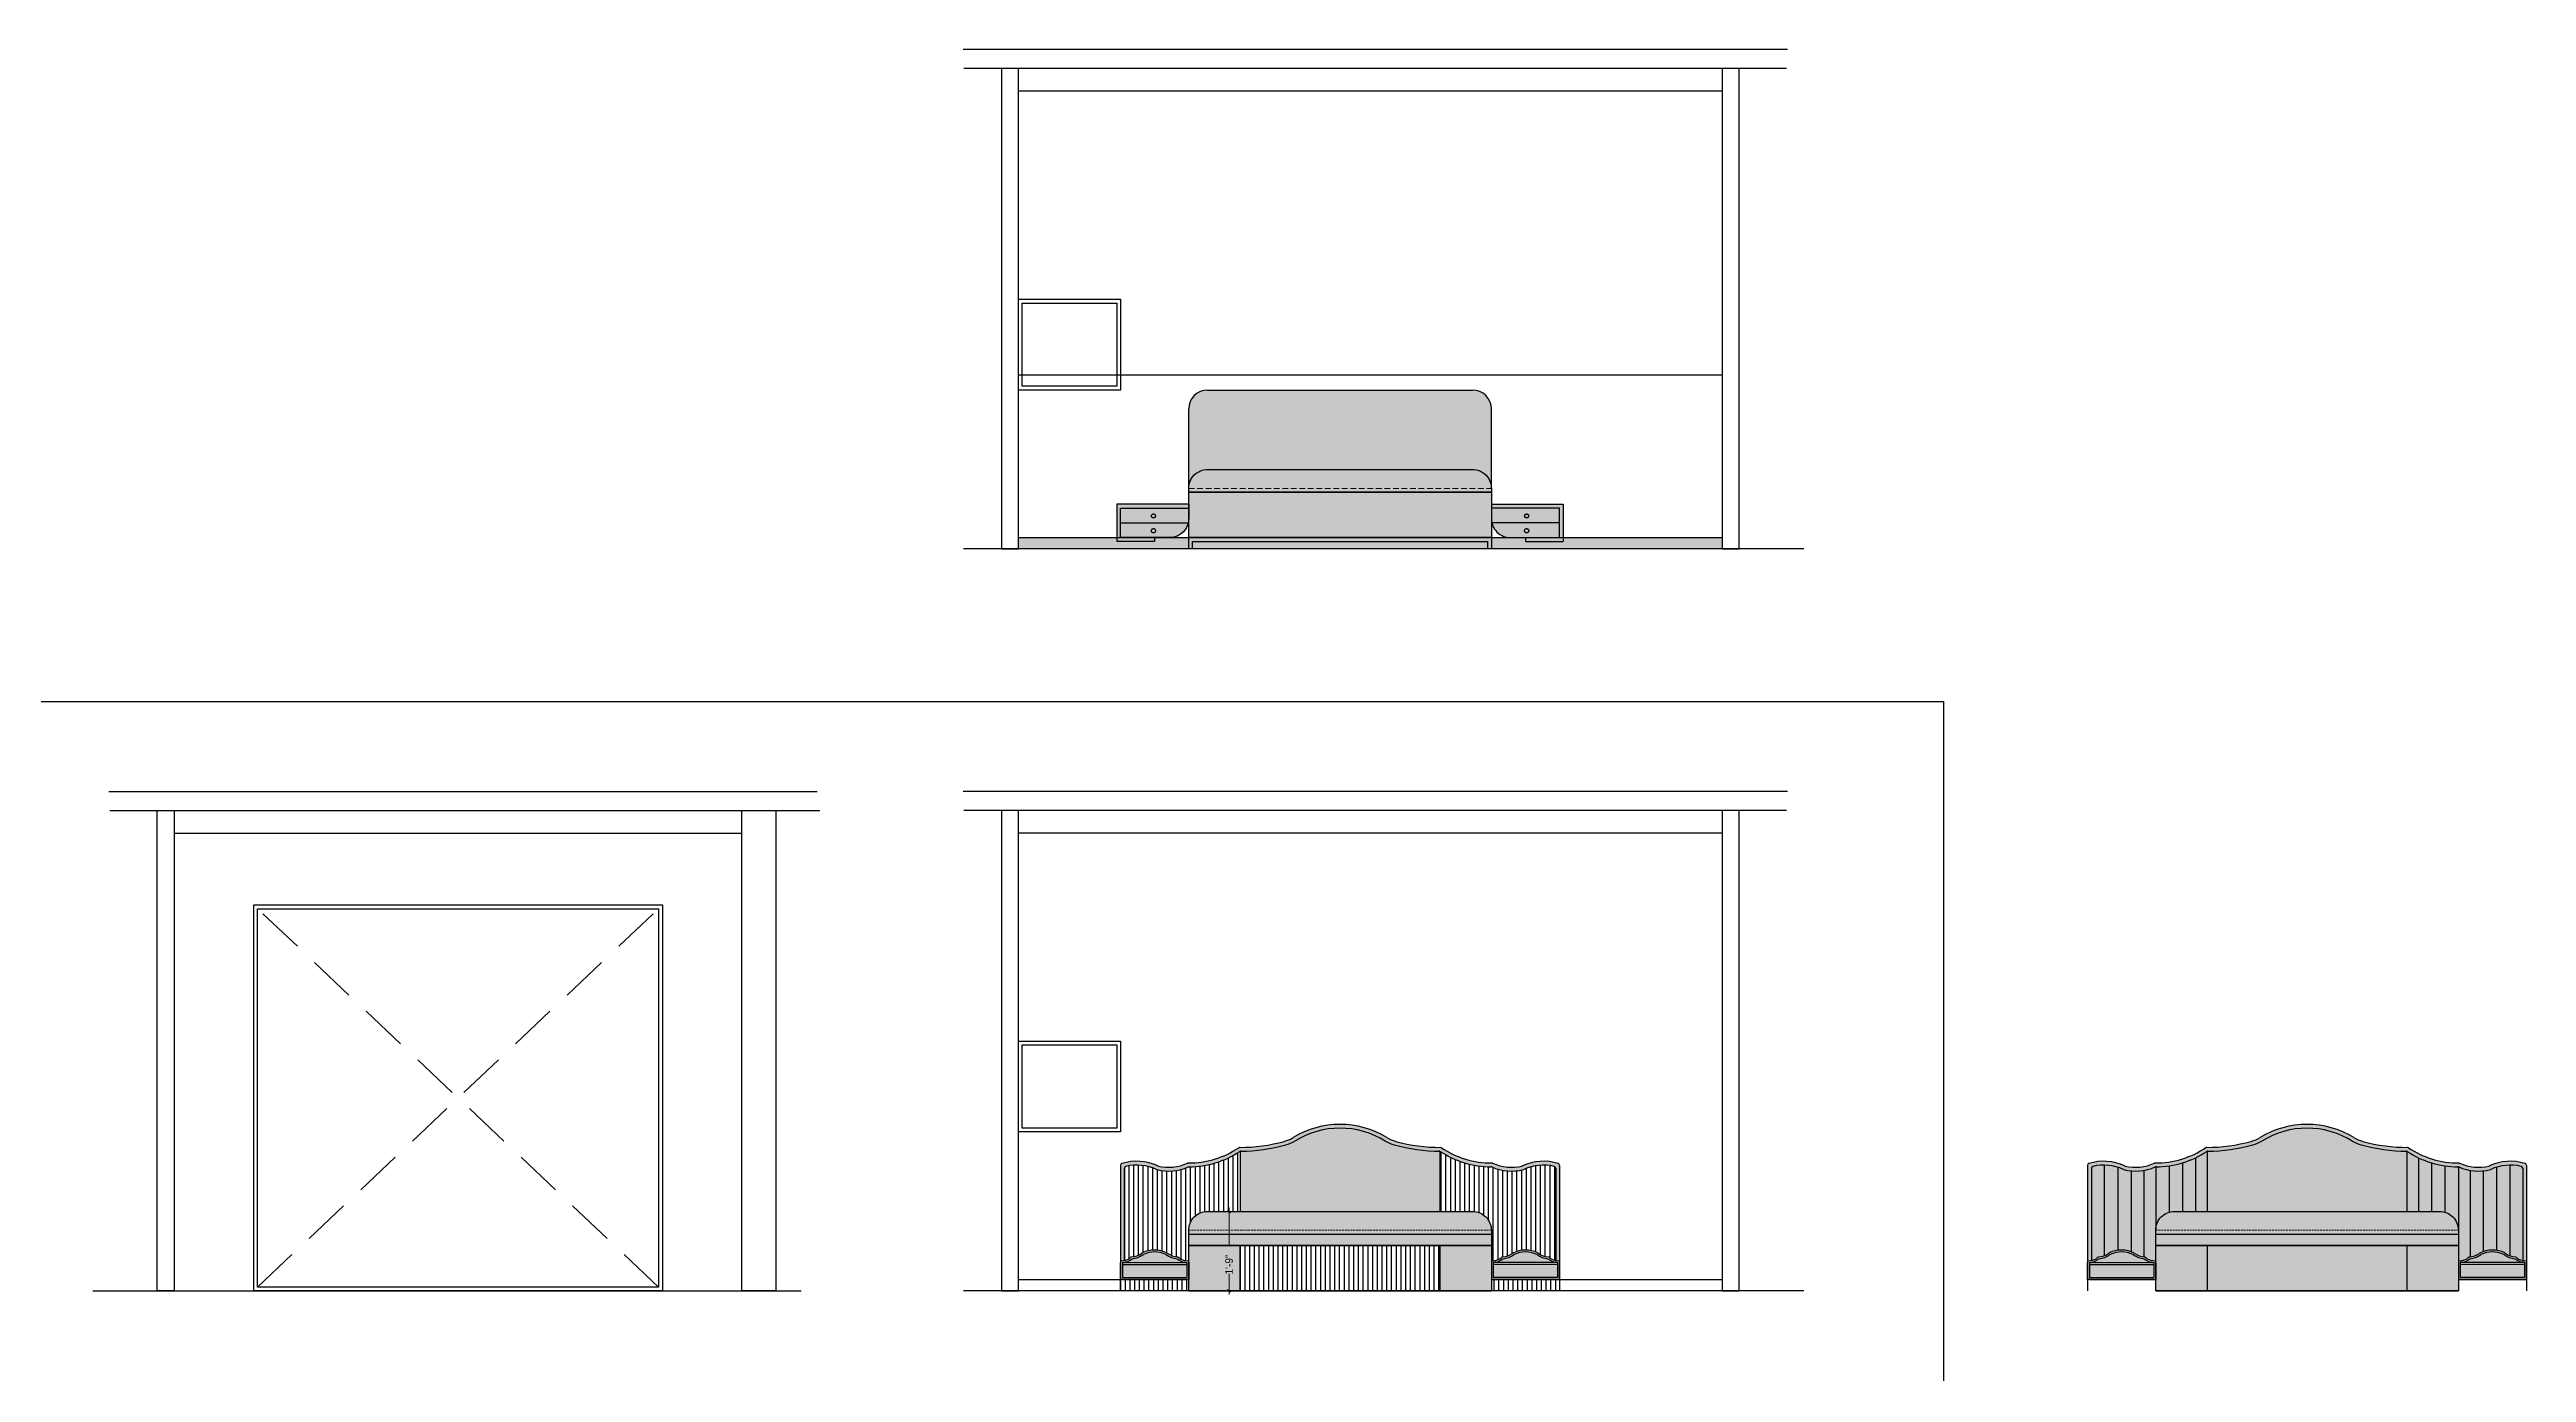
# Model space of a CAD drawing. Header units: millimetres. Extents: x 56222 to 3066687, y -650199 to -121287.
# Drawn here: x 133824 to 134479, y -183093 to -182744 of the extents above; entities that cross this region are included whole.
import ezdxf

# ---------------------------------------------------------------- set-up
doc = ezdxf.new("R2010")
doc.units = ezdxf.units.MM
doc.header["$MEASUREMENT"] = 0
doc.header["$PDMODE"] = 35
for name, pattern in [('00 . GROUND FLOOR$0$DASHED', [0.75, 0.5, -0.25]), ('ACAD_ISO02W100', [15, 12, -3]), ('DASHED', [0.75, 0.5, -0.25]), ('DASHEDX2', [1.5, 1, -0.5])]:
    doc.linetypes.add(name, pattern=pattern)
doc.layers.get('Defpoints').update_dxf_attribs({"color": 220})
for name, color, linetype, lineweight in [('@~LEVEL GRID LINE', 43, 'ACAD_ISO02W100', 9), ('Dimension', 10, 'DASHEDX2', 20), ('ELEVATION', 250, 'Continuous', 9), ('FURNITURE', 32, 'Continuous', 9), ('SECTION ( SLAB PLine )', 104, 'Continuous', 30), ('TILE', 14, 'Continuous', 9), ('wall', 7, 'Continuous', 30), ('XX~SLAB ( BEAM )~ ( DIM )', 7, 'Continuous', 9)]:
    doc.layers.add(name, color=color, linetype=linetype, lineweight=lineweight)
doc.layers.add('AR HATCH-7', color=7, linetype='Continuous')
doc.styles.add('century g', font='GOTHIC.TTF')
doc.dimstyles.new('Archana', dxfattribs={"dimtxt": 2, "dimasz": 0.75, "dimexe": 0.5, "dimexo": 0.5, "dimgap": 0, "dimtad": 0, "dimzin": 0, "dimdsep": 46, "dimlunit": 4, "dimtxsty": 'century g', "dimblk": 'OBLIQUE', "dimcen": 0, "dimdle": 1, "dimclrd": 256, "dimclre": 256, "dimclrt": 256, "dimadec": 0, "dimazin": 0, "dimtfac": 1, "dimtofl": 0, "dimtmove": 1, "dimatfit": 3, "dimfxl": 1, "dimfxlon": 1, "dimtolj": 1, "dimtzin": 0, "dimlwd": -1, "dimlwe": -1, "dimarcsym": 0})

# ---------------------------------------------------------------- blocks, each defined once
blk = doc.blocks.new('_Oblique')
at = {"layer": 'wall', "color": 0, "lineweight": -2}
blk.add_line((-0.5, -0.5), (0.5, 0.5), dxfattribs=at)
blk = doc.blocks.new('*D189')
at = {"layer": 'Defpoints', "color": 0, "lineweight": 30, "ltscale": 10, "transparency": 16777216}
for p in [(134135.75, -183050.86), (134136.66, -183050.86), (134136.66, -183071.86)]:
    blk.add_point(p, dxfattribs=at)
at = {"layer": 'Dimension', "ltscale": 10, "transparency": 16777216}
for p, q in [((134136.16, -183050.86), (134135.25, -183050.86)), ((134135.75, -183049.86), (134135.75, -183062.42)), ((134136.16, -183071.86), (134135.25, -183071.86)), ((134135.75, -183072.86), (134135.75, -183067.38))]:
    blk.add_line(p, q, dxfattribs=at)
at = {"layer": 'Dimension', "ltscale": 10, "transparency": 16777216, "xscale": 0.75, "yscale": 0.75, "zscale": 0.75}
for p, rotation in [((134135.75, -183050.86), 90), ((134135.75, -183071.86), 270)]:
    blk.add_blockref('_Oblique', p, dxfattribs=dict(at, rotation=rotation))
at = {"layer": 'Dimension', "ltscale": 10, "transparency": 16777216, "insert": (134135.75, -183064.9), "char_height": 2, "attachment_point": 5, "rotation": 90, "style": 'century g'}
blk.add_mtext('\\A1;1\'-9"', dxfattribs=at)

msp = doc.modelspace()

# ---------------------------------------------------------------- hatches: boundary and pattern name
at = {"layer": 'AR HATCH-7', "lineweight": 30, "true_color": 0xcecce6, "transparency": 33554531}
h = msp.add_hatch(color=254, dxfattribs=at)
h.dxf.hatch_style = 1
h.paths.add_polyline_path([(134205.086, -182838.745, 0.4142136), (134200.086, -182833.745), (134130.086, -182833.745, 0.4142136), (134125.086, -182838.745), (134125.086, -182859.745, -0.4142136), (134130.086, -182854.745), (134200.086, -182854.745, -0.4142136), (134205.086, -182859.745)])
at = {"layer": 'AR HATCH-7', "lineweight": 30, "transparency": 33554531}
h = msp.add_hatch(color=9, dxfattribs=at)
h.dxf.hatch_style = 1
h.paths.add_polyline_path([(134200.086, -182854.745), (134130.086, -182854.745, 0.4142136), (134125.086, -182859.745), (134205.086, -182859.745, 0.4142136)])
at = {"layer": 'AR HATCH-7', "lineweight": 30, "transparency": 33554602}
h = msp.add_hatch(color=9, dxfattribs=at)
h.dxf.hatch_style = 1
h.paths.add_polyline_path([(134205.086, -182859.745), (134125.086, -182859.745), (134125.086, -182860.745), (134205.086, -182860.745)])
at = {"layer": 'AR HATCH-7', "lineweight": 30, "true_color": 0xcecce6, "transparency": 33554531}
h = msp.add_hatch(color=254, dxfattribs=at)
h.dxf.hatch_style = 1
h.paths.add_polyline_path([(134205.086, -182860.745), (134125.086, -182860.745), (134125.086, -182872.745), (134205.086, -182872.745)])
at = {"layer": 'AR HATCH-7', "lineweight": 30, "transparency": 33554687}
h = msp.add_hatch(color=256, dxfattribs=at)
h.dxf.hatch_style = 1
h.paths.add_polyline_path([(134116.086, -182872.745), (134107.086, -182872.745), (134107.086, -182869.956), (134107.086, -182864.956), (134125.086, -182864.956), (134125.086, -182863.956), (134106.086, -182863.956), (134106.086, -182873.745), (134116.086, -182873.745)])
at = {"layer": 'AR HATCH-7', "lineweight": 30, "transparency": 33554531}
h = msp.add_hatch(color=9, dxfattribs=at)
h.dxf.hatch_style = 1
h.paths.add_polyline_path([(134125.086, -182864.788), (134107.086, -182864.788), (134107.086, -182868.682), (134124.963, -182868.682, 0.0557936), (134125.086, -182867.577)])
h = msp.add_hatch(color=9, dxfattribs=at)
h.dxf.hatch_style = 1
h.paths.add_polyline_path([(134124.963, -182868.85), (134107.086, -182868.85), (134107.086, -182872.745), (134116.086, -182872.745), (134120.086, -182872.745, 0.3503238)])
at = {"layer": 'AR HATCH-7', "lineweight": 30, "transparency": 33554687}
h = msp.add_hatch(color=256, dxfattribs=at)
h.dxf.hatch_style = 1
h.paths.add_polyline_path([(134214.086, -182872.745), (134223.086, -182872.745), (134223.086, -182869.956), (134223.086, -182864.956), (134205.086, -182864.956), (134205.086, -182863.956), (134224.086, -182863.956), (134224.086, -182873.745), (134214.086, -182873.745)])
at = {"layer": 'AR HATCH-7', "lineweight": 30, "transparency": 33554531}
h = msp.add_hatch(color=9, dxfattribs=at)
h.dxf.hatch_style = 1
h.paths.add_polyline_path([(134205.086, -182864.788), (134223.086, -182864.788), (134223.086, -182868.682), (134205.21, -182868.682, -0.0557936), (134205.086, -182867.577)])
h = msp.add_hatch(color=9, dxfattribs=at)
h.dxf.hatch_style = 1
h.paths.add_polyline_path([(134205.21, -182868.85), (134223.086, -182868.85), (134223.086, -182872.745), (134214.086, -182872.745), (134210.086, -182872.745, -0.3503238)])
at = {"layer": 'AR HATCH-7', "lineweight": 30, "transparency": 33554641}
h = msp.add_hatch(color=8, dxfattribs=at)
h.dxf.hatch_style = 1
h.paths.add_polyline_path([(134125.086, -182872.745), (134080.093, -182872.745), (134080.093, -182875.745), (134125.086, -182875.745)])
h.paths.add_polyline_path([(134204.086, -182873.745), (134126.086, -182873.745), (134126.086, -182875.745), (134204.086, -182875.745)])
h.paths.add_polyline_path([(134266.093, -182872.745), (134249.427, -182872.745), (134205.086, -182872.745), (134205.086, -182875.745), (134266.093, -182875.745)])
at = {"layer": 'AR HATCH-7', "lineweight": 30, "true_color": 0x000000, "transparency": 33554687}
h = msp.add_hatch(color=18, dxfattribs=at)
h.dxf.hatch_style = 1
h.paths.add_polyline_path([(134205.086, -182872.745), (134125.086, -182872.745), (134125.086, -182875.745), (134126.086, -182875.745), (134126.086, -182873.745), (134204.086, -182873.745), (134204.086, -182875.745), (134205.086, -182875.745)])
at = {"layer": 'AR HATCH-7', "lineweight": 30, "true_color": 0xcad6a8, "transparency": 33554531}
h = msp.add_hatch(color=9, dxfattribs=at)
h.dxf.hatch_style = 1
h.paths.add_polyline_path([(134108.086, -183039.453, -0.3466599), (134108.469, -183038.967, -0.169922), (134116.545, -183039.782, 0.0459634), (134116.632, -183039.813, 0.1704054), (134124.99, -183039.109, -0.1047052), (134125.193, -183039.065, 0.1449182), (134138.604, -183035.032, -0.1435273), (134138.873, -183034.95, 0.0650683), (134150.793, -183033.273, 0.0708794), (134153.12, -183032.259, -0.2836153), (134177.052, -183032.259, 0.0708794), (134179.379, -183033.273, 0.0650683), (134191.299, -183034.95, -0.1435273), (134191.569, -183035.032, 0.1449182), (134204.98, -183039.065, -0.1047052), (134205.182, -183039.109, 0.1704054), (134213.541, -183039.813, 0.0459634), (134213.627, -183039.782, -0.169922), (134221.703, -183038.967, -0.3466598), (134222.086, -183039.453), (134222.086, -183063.844, 0.075705), (134223.086, -183063.865), (134223.086, -183038.69, 0.3293527), (134222.733, -183038.212, 0.1841493), (134213.288, -183038.837, -0.0462062), (134213.201, -183038.868, -0.1728102), (134205.409, -183038.112, 0.111312), (134205.194, -183038.065, -0.1502684), (134191.878, -183034.037, 0.148252), (134191.601, -183033.952, -0.0657125), (134179.815, -183032.356, -0.0707399), (134177.488, -183031.353, 0.2812356), (134152.685, -183031.353, -0.0707399), (134150.358, -183032.356, -0.0657125), (134138.572, -183033.952, 0.148252), (134138.294, -183034.037, -0.1502684), (134124.979, -183038.065, 0.111312), (134124.764, -183038.112, -0.1728102), (134116.972, -183038.868, -0.0462062), (134116.885, -183038.837, 0.1841493), (134107.439, -183038.212, 0.3293527), (134107.086, -183038.69), (134107.086, -183063.865, 0.075705), (134108.086, -183063.844)])
h.paths.add_polyline_path([(134122.253, -183062.865, -0.1712927), (134119.42, -183061.865, 0.2350359), (134112.783, -183061.847, 0.0337022), (134112.728, -183061.885, -0.1694662), (134109.92, -183062.865, -0.2390389), (134107.086, -183063.865), (134107.086, -183068.865), (134125.086, -183068.865), (134125.086, -183063.865, -0.2390389)])
h.paths.add_polyline_path([(134113.014, -183062.296, -0.0338836), (134113.07, -183062.258, -0.2262113), (134119.103, -183062.258, -0.0338836), (134119.159, -183062.296, 0.1570704), (134122.043, -183063.361, 0.1857156), (134124.586, -183064.392), (134124.586, -183068.365), (134107.586, -183068.365), (134107.586, -183064.392, 0.1857156), (134110.129, -183063.361, 0.1570704)], flags=16)
h.paths.add_polyline_path([(134124.586, -183064.392), (134107.586, -183064.392), (134107.586, -183064.892), (134124.586, -183064.892)], flags=0)
h.paths.add_polyline_path([(134222.586, -183064.392), (134205.586, -183064.392), (134205.586, -183064.892), (134222.586, -183064.892)], flags=0)
h.paths.add_polyline_path([(134217.445, -183061.885, 0.0337022), (134217.389, -183061.847, 0.2350359), (134210.753, -183061.865, -0.1712927), (134207.92, -183062.865, -0.2390389), (134205.086, -183063.865), (134205.086, -183068.865), (134222.586, -183068.865), (134223.086, -183068.865), (134223.086, -183063.865, -0.2390389), (134220.253, -183062.865, -0.1694662)])
h.paths.add_polyline_path([(134220.043, -183063.361, 0.1857156), (134222.586, -183064.392), (134222.586, -183068.365), (134205.586, -183068.365), (134205.586, -183064.392, 0.1857156), (134208.129, -183063.361, 0.1570704), (134211.014, -183062.296, -0.0338836), (134211.07, -183062.258, -0.2262113), (134217.103, -183062.258, -0.0338836), (134217.159, -183062.296, 0.1570704)], flags=16)
at = {"layer": 'AR HATCH-7', "lineweight": 30, "true_color": 0xc8a668, "transparency": 33554628}
h = msp.add_hatch(color=43, dxfattribs=at)
h.dxf.hatch_style = 1
h.paths.add_polyline_path([(134191.446, -183034.973, 0.0748493), (134191.299, -183034.95, -0.0650683), (134179.379, -183033.273, -0.0708794), (134177.052, -183032.259, 0.2836153), (134153.12, -183032.259, -0.0708794), (134150.793, -183033.273, -0.0650683), (134138.873, -183034.95, 0.0748493), (134138.726, -183034.973), (134138.726, -183050.865), (134191.446, -183050.865)])
h.paths.add_polyline_path([(134138.726, -183059.865), (134125.086, -183059.865), (134125.086, -183071.865), (134138.726, -183071.865)])
h.paths.add_polyline_path([(134205.086, -183059.865), (134191.446, -183059.865), (134191.446, -183071.865), (134205.086, -183071.865)])
h.paths.add_polyline_path([(134124.586, -183064.892), (134107.586, -183064.892), (134107.586, -183068.365), (134124.586, -183068.365)])
h.paths.add_polyline_path([(134222.586, -183064.892), (134205.586, -183064.892), (134205.586, -183068.365), (134222.586, -183068.365)])
at = {"layer": 'AR HATCH-7', "lineweight": 30, "true_color": 0xcad6a8, "transparency": 33554531}
h = msp.add_hatch(color=9, dxfattribs=at)
h.dxf.hatch_style = 1
h.paths.add_polyline_path([(134363.654, -183039.453, -0.3466599), (134364.037, -183038.967, -0.169922), (134372.113, -183039.782, 0.0459634), (134372.2, -183039.813, 0.1704054), (134380.558, -183039.109, -0.1047052), (134380.761, -183039.065, 0.1449182), (134394.172, -183035.032, -0.1435273), (134394.441, -183034.95, 0.0650683), (134406.361, -183033.273, 0.0708794), (134408.688, -183032.259, -0.2836153), (134432.62, -183032.259, 0.0708794), (134434.947, -183033.273, 0.0650683), (134446.867, -183034.95, -0.1435273), (134447.137, -183035.032, 0.1449182), (134460.548, -183039.065, -0.1047052), (134460.75, -183039.109, 0.1704054), (134469.109, -183039.813, 0.0459634), (134469.195, -183039.782, -0.169922), (134477.271, -183038.967, -0.3466598), (134477.654, -183039.453), (134477.654, -183063.844, 0.075705), (134478.654, -183063.865), (134478.654, -183038.69, 0.3293527), (134478.301, -183038.212, 0.1841493), (134468.856, -183038.837, -0.0462062), (134468.769, -183038.868, -0.1728102), (134460.977, -183038.112, 0.111312), (134460.762, -183038.065, -0.1502684), (134447.446, -183034.037, 0.148252), (134447.169, -183033.952, -0.0657125), (134435.383, -183032.356, -0.0707399), (134433.056, -183031.353, 0.2812356), (134408.253, -183031.353, -0.0707399), (134405.926, -183032.356, -0.0657125), (134394.14, -183033.952, 0.148252), (134393.862, -183034.037, -0.1502684), (134380.547, -183038.065, 0.111312), (134380.332, -183038.112, -0.1728102), (134372.54, -183038.868, -0.0462062), (134372.453, -183038.837, 0.1841493), (134363.007, -183038.212, 0.3293527), (134362.654, -183038.69), (134362.654, -183063.865, 0.075705), (134363.654, -183063.844)])
h.paths.add_polyline_path([(134377.821, -183062.865, -0.1712927), (134374.988, -183061.865, 0.2350359), (134368.351, -183061.847, 0.0337022), (134368.296, -183061.885, -0.1694662), (134365.488, -183062.865, -0.2390389), (134362.654, -183063.865), (134362.654, -183068.865), (134380.654, -183068.865), (134380.654, -183063.865, -0.2390389)])
h.paths.add_polyline_path([(134368.582, -183062.296, -0.0338836), (134368.638, -183062.258, -0.2262113), (134374.671, -183062.258, -0.0338836), (134374.727, -183062.296, 0.1570704), (134377.611, -183063.361, 0.1857156), (134380.154, -183064.392), (134380.154, -183068.365), (134363.154, -183068.365), (134363.154, -183064.392, 0.1857156), (134365.697, -183063.361, 0.1570704)], flags=16)
h.paths.add_polyline_path([(134380.154, -183064.392), (134363.154, -183064.392), (134363.154, -183064.892), (134380.154, -183064.892)], flags=0)
h.paths.add_polyline_path([(134478.154, -183064.392), (134461.154, -183064.392), (134461.154, -183064.892), (134478.154, -183064.892)], flags=0)
h.paths.add_polyline_path([(134473.013, -183061.885, 0.0337022), (134472.957, -183061.847, 0.2350359), (134466.321, -183061.865, -0.1712927), (134463.488, -183062.865, -0.2390389), (134460.654, -183063.865), (134460.654, -183068.865), (134478.154, -183068.865), (134478.654, -183068.865), (134478.654, -183063.865, -0.2390389), (134475.821, -183062.865, -0.1694662)])
h.paths.add_polyline_path([(134475.611, -183063.361, 0.1857156), (134478.154, -183064.392), (134478.154, -183068.365), (134461.154, -183068.365), (134461.154, -183064.392, 0.1857156), (134463.697, -183063.361, 0.1570704), (134466.582, -183062.296, -0.0338836), (134466.638, -183062.258, -0.2262113), (134472.671, -183062.258, -0.0338836), (134472.727, -183062.296, 0.1570704)], flags=16)
at = {"layer": 'AR HATCH-7', "lineweight": 30, "true_color": 0xc8a668, "transparency": 33554628}
h = msp.add_hatch(color=43, dxfattribs=at)
h.dxf.hatch_style = 1
h.paths.add_polyline_path([(134447.014, -183034.973, 0.0748493), (134446.867, -183034.95, -0.0650683), (134434.947, -183033.273, -0.0708794), (134432.62, -183032.259, 0.2836153), (134408.688, -183032.259, -0.0708794), (134406.361, -183033.273, -0.0650683), (134394.441, -183034.95, 0.0748493), (134394.294, -183034.973), (134394.294, -183050.865), (134447.014, -183050.865)])
h.paths.add_polyline_path([(134394.294, -183059.865), (134380.654, -183059.865), (134380.654, -183071.865), (134394.294, -183071.865)])
h.paths.add_polyline_path([(134460.654, -183059.865), (134447.014, -183059.865), (134447.014, -183071.865), (134460.654, -183071.865)])
h.paths.add_polyline_path([(134380.154, -183064.892), (134363.154, -183064.892), (134363.154, -183068.365), (134380.154, -183068.365)])
h.paths.add_polyline_path([(134478.154, -183064.892), (134461.154, -183064.892), (134461.154, -183068.365), (134478.154, -183068.365)])
at = {"layer": 'AR HATCH-7', "lineweight": 30, "true_color": 0xcad6a8, "transparency": 33554531}
h = msp.add_hatch(dxfattribs=at)
h.set_pattern_fill('ANSI31', color=9, scale=10, angle=45)
h.set_pattern_definition([(90, (134108.0863, -183063.8438), (-1.25, 0), [])])
h.paths.add_polyline_path([(134222.086, -183039.453, 0.3466599), (134221.703, -183038.967, 0.1708671), (134213.586, -183039.801, -0.17136), (134205.182, -183039.109, 0.1047052), (134204.98, -183039.065, -0.1449182), (134191.569, -183035.032, 0.0679481), (134191.446, -183034.973), (134191.446, -183050.865), (134200.086, -183050.865, -0.4142136), (134205.086, -183055.865), (134205.086, -183063.865, 0.2390389), (134207.92, -183062.865, 0.1712927), (134210.753, -183061.865, -0.2320886), (134217.314, -183061.81, -0.0755175), (134217.445, -183061.885, 0.1694662), (134220.253, -183062.865, 0.1604306), (134222.086, -183063.844)])
h.paths.add_polyline_path([(134138.726, -183034.973, 0.0679481), (134138.604, -183035.032, -0.1449182), (134125.193, -183039.065, 0.1047052), (134124.99, -183039.109, -0.17136), (134116.586, -183039.801, 0.1708671), (134108.469, -183038.967, 0.3466598), (134108.086, -183039.453), (134108.086, -183063.844, 0.1604306), (134109.92, -183062.865, 0.1720293), (134112.763, -183061.857, -0.2358404), (134119.42, -183061.865, 0.1712927), (134122.253, -183062.865, 0.2390389), (134125.086, -183063.865), (134125.086, -183055.865, -0.4142136), (134130.086, -183050.865), (134138.726, -183050.865)])
at = {"layer": 'AR HATCH-7', "lineweight": 30, "true_color": 0x499cd0, "transparency": 33554628}
h = msp.add_hatch(color=153, dxfattribs=at)
h.dxf.hatch_style = 1
h.paths.add_polyline_path([(134394.294, -183034.973, 0.0679481), (134394.172, -183035.032, -0.0351511), (134391.148, -183036.722), (134391.148, -183050.865), (134394.294, -183050.865)])
h.paths.add_polyline_path([(134391.148, -183036.722, -0.0366358), (134387.778, -183038.014), (134387.778, -183050.865), (134391.148, -183050.865)])
h.paths.add_polyline_path([(134387.778, -183038.014, -0.0366358), (134384.255, -183038.801), (134384.255, -183051.065, -0.0710539), (134385.654, -183050.865), (134387.778, -183050.865)])
h.paths.add_polyline_path([(134377.508, -183040.037, -0.0668818), (134374.138, -183040.157), (134374.138, -183061.503, -0.0310261), (134374.988, -183061.865, 0.1535137), (134377.508, -183062.854)])
h.paths.add_polyline_path([(134374.138, -183040.157, -0.0398481), (134372.154, -183039.801, 0.0336837), (134370.615, -183039.198), (134370.615, -183061.148, -0.1205725), (134374.138, -183061.503)])
h.paths.add_polyline_path([(134370.615, -183039.198, 0.074581), (134367.014, -183038.626), (134367.014, -183062.599, 0.084297), (134368.331, -183061.857, -0.0035572), (134368.426, -183061.81, 0.0417091), (134368.351, -183061.847, -0.0800067), (134370.615, -183061.148)])
h.paths.add_polyline_path([(134367.014, -183038.626, 0.0611948), (134364.037, -183038.967, 0.3466598), (134363.654, -183039.453), (134363.654, -183063.844, 0.1604306), (134365.488, -183062.865, 0.0864782), (134367.014, -183062.599)])
h.paths.add_polyline_path([(134450.16, -183036.722, -0.0351511), (134447.137, -183035.032, 0.0679481), (134447.014, -183034.973), (134447.014, -183050.865), (134450.16, -183050.865)])
h.paths.add_polyline_path([(134453.531, -183038.014, -0.0366358), (134450.16, -183036.722), (134450.16, -183050.865), (134453.531, -183050.865)])
h.paths.add_polyline_path([(134453.531, -183038.014), (134453.531, -183050.865), (134455.654, -183050.865, -0.4142136), (134460.654, -183055.865), (134460.654, -183039.077, 0.0537032), (134460.548, -183039.065, -0.0722857)])
h = msp.add_hatch(color=153, dxfattribs=at)
h.dxf.hatch_style = 1
h.paths.add_polyline_path([(134384.255, -183038.801, -0.0355557), (134380.761, -183039.065, 0.0537032), (134380.654, -183039.077), (134380.654, -183055.865, -0.3333487), (134384.255, -183051.065)])
h.paths.add_polyline_path([(134380.654, -183039.077, 0.0507169), (134380.558, -183039.109, -0.0631862), (134377.508, -183040.037), (134377.508, -183062.854, 0.0173235), (134377.821, -183062.865, 0.2390389), (134380.654, -183063.865), (134380.654, -183055.865)])
h.paths.add_polyline_path([(134463.8, -183040.037, -0.0631862), (134460.75, -183039.109, 0.0507169), (134460.654, -183039.077), (134460.654, -183055.865), (134460.654, -183063.865, 0.2390389), (134463.488, -183062.865, 0.0173235), (134463.8, -183062.854)])
h.paths.add_polyline_path([(134467.171, -183040.157, -0.0668818), (134463.8, -183040.037), (134463.8, -183062.854, 0.1535137), (134466.321, -183061.865, -0.0310261), (134467.171, -183061.503)])
h.paths.add_polyline_path([(134470.694, -183039.198, 0.0336837), (134469.154, -183039.801, -0.0398481), (134467.171, -183040.157), (134467.171, -183061.503, -0.1205725), (134470.694, -183061.148)])
h.paths.add_polyline_path([(134474.294, -183038.626, 0.074581), (134470.694, -183039.198), (134470.694, -183061.148, -0.0807739), (134472.978, -183061.857, 0.084297), (134474.294, -183062.599)])
h.paths.add_polyline_path([(134477.654, -183039.453, 0.3466599), (134477.271, -183038.967, 0.0611948), (134474.294, -183038.626), (134474.294, -183062.599, 0.0864782), (134475.821, -183062.865, 0.1604306), (134477.654, -183063.844)])
at = {"layer": 'AR HATCH-7', "lineweight": 30, "true_color": 0xc8a668, "transparency": 33554531}
h = msp.add_hatch(color=43, dxfattribs=at)
h.dxf.hatch_style = 1
h.paths.add_polyline_path([(134200.086, -183050.865), (134130.086, -183050.865, 0.4142136), (134125.086, -183055.865), (134205.086, -183055.865, 0.4142136)])
h.paths.add_polyline_path([(134205.086, -183055.865), (134125.086, -183055.865), (134125.086, -183056.865), (134205.086, -183056.865)])
h = msp.add_hatch(color=43, dxfattribs=at)
h.dxf.hatch_style = 1
h.paths.add_polyline_path([(134455.654, -183050.865), (134385.654, -183050.865, 0.4142136), (134380.654, -183055.865), (134460.654, -183055.865, 0.4142136)])
h.paths.add_polyline_path([(134460.654, -183055.865), (134380.654, -183055.865), (134380.654, -183056.865), (134460.654, -183056.865)])
h = msp.add_hatch(color=43, dxfattribs=at)
h.dxf.hatch_style = 1
h.paths.add_polyline_path([(134205.086, -183056.865), (134125.086, -183056.865), (134125.086, -183059.865), (134205.086, -183059.865)])
at = {"layer": 'AR HATCH-7', "lineweight": 30, "true_color": 0xcad6a8, "transparency": 33554531}
h = msp.add_hatch(dxfattribs=at)
h.set_pattern_fill('ANSI31', color=9, scale=10, angle=45)
h.set_pattern_definition([(90, (134138.7261, -183071.865), (-1.25, 0), [])])
h.paths.add_polyline_path([(134191.446, -183059.865), (134138.726, -183059.865), (134138.726, -183071.865), (134191.446, -183071.865)])
at = {"layer": 'AR HATCH-7', "lineweight": 30, "true_color": 0xc8a668, "transparency": 33554531}
h = msp.add_hatch(color=43, dxfattribs=at)
h.dxf.hatch_style = 1
h.paths.add_polyline_path([(134460.654, -183056.865), (134380.654, -183056.865), (134380.654, -183059.865), (134460.654, -183059.865)])
at = {"layer": 'AR HATCH-7', "lineweight": 30, "true_color": 0x499cd0, "transparency": 33554628}
h = msp.add_hatch(color=153, dxfattribs=at)
h.dxf.hatch_style = 1
h.paths.add_polyline_path([(134447.014, -183059.865), (134394.294, -183059.865), (134394.294, -183071.865), (134447.014, -183071.865)])
at = {"layer": 'AR HATCH-7', "lineweight": 30, "true_color": 0xc8a668, "transparency": 33554531}
h = msp.add_hatch(color=43, dxfattribs=at)
h.dxf.hatch_style = 1
h.paths.add_polyline_path([(134124.586, -183064.392), (134107.586, -183064.392, 0.1857156), (134110.129, -183063.361, 0.1570704), (134113.014, -183062.296, -0.0338836), (134113.07, -183062.258, -0.2262113), (134119.103, -183062.258, -0.0338836), (134119.159, -183062.296, 0.1570704), (134122.043, -183063.361, 0.1857156)])
h.paths.add_polyline_path([(134217.159, -183062.296, 0.0338836), (134217.103, -183062.258, 0.2262113), (134211.07, -183062.258, 0.0338836), (134211.014, -183062.296, -0.1570704), (134208.129, -183063.361, -0.1857156), (134205.586, -183064.392), (134222.586, -183064.392, -0.1857156), (134220.043, -183063.361, -0.1570704)])
h = msp.add_hatch(color=43, dxfattribs=at)
h.dxf.hatch_style = 1
h.paths.add_polyline_path([(134380.154, -183064.392), (134363.154, -183064.392, 0.1857156), (134365.697, -183063.361, 0.1570704), (134368.582, -183062.296, -0.0338836), (134368.638, -183062.258, -0.2262113), (134374.671, -183062.258, -0.0338836), (134374.727, -183062.296, 0.1570704), (134377.611, -183063.361, 0.1857156)])
h.paths.add_polyline_path([(134472.727, -183062.296, 0.0338836), (134472.671, -183062.258, 0.2262113), (134466.638, -183062.258, 0.0338836), (134466.582, -183062.296, -0.1570704), (134463.697, -183063.361, -0.1857156), (134461.154, -183064.392), (134478.154, -183064.392, -0.1857156), (134475.611, -183063.361, -0.1570704)])
at = {"layer": 'AR HATCH-7', "lineweight": 30, "true_color": 0xcad6a8, "transparency": 33554531}
h = msp.add_hatch(dxfattribs=at)
h.set_pattern_fill('ANSI31', color=9, scale=10, angle=45)
h.set_pattern_definition([(90, (134107.0863, -183071.865), (-1.25, 0), [])])
h.paths.add_polyline_path([(134223.086, -183068.865), (134205.086, -183068.865), (134205.086, -183071.865), (134223.086, -183071.865)])
h.paths.add_polyline_path([(134125.086, -183068.865), (134107.586, -183068.865), (134107.086, -183068.865), (134107.086, -183071.865), (134125.086, -183071.865)])

# ---------------------------------------------------------------- linework, layer by layer
at = {"layer": '@~LEVEL GRID LINE', "lineweight": 30}
for centre, radius in [((134115.773, -182867.031), 0.526), ((134214.4, -182867.031), 0.526), ((134115.773, -182870.943), 0.559), ((134214.4, -182870.943), 0.559)]:
    msp.add_circle(centre, radius, dxfattribs=at)
at = {"layer": 'ELEVATION', "color": 0, "lineweight": 25}
for p, q in [((134080.093, -182809.745), (134107.093, -182809.745)), ((134080.093, -182833.745), (134080.093, -182809.745)), ((134081.093, -182810.745), (134106.093, -182810.745)), ((134081.093, -182832.745), (134081.093, -182810.745)), ((134106.093, -182810.745), (134106.093, -182832.745)), ((134107.093, -182809.745), (134107.093, -182833.745)), ((134107.093, -182833.745), (134080.093, -182833.745)), ((134106.093, -182832.745), (134081.093, -182832.745)), ((134080.093, -183005.865), (134107.093, -183005.865)), ((134080.093, -183029.865), (134080.093, -183005.865)), ((134081.093, -183006.865), (134106.093, -183006.865)), ((134081.093, -183028.865), (134081.093, -183006.865)), ((134106.093, -183006.865), (134106.093, -183028.865)), ((134107.093, -183005.865), (134107.093, -183029.865)), ((134107.093, -183029.865), (134080.093, -183029.865)), ((134106.093, -183028.865), (134081.093, -183028.865))]:
    msp.add_line(p, q, dxfattribs=at)
at = {"layer": 'ELEVATION', "color": 0, "linetype": 'DASHED', "lineweight": 25, "ltscale": 25, "transparency": 33554577}
for p, q in [((133878.982, -183070.865), (133984.982, -182970.865)), ((133984.982, -183070.865), (133878.982, -182970.865))]:
    msp.add_line(p, q, dxfattribs=at)
at = {"layer": 'ELEVATION', "color": 0, "lineweight": 25}
for points in [[(133877.982, -182969.865), (133985.982, -182969.865), (133985.982, -183071.865), (133877.982, -183071.865)], [(133878.982, -182970.865), (133984.982, -182970.865), (133984.982, -183070.865), (133878.982, -183070.865)]]:
    msp.add_lwpolyline(points, close=True, dxfattribs=at)
at = {"layer": 'FURNITURE', "color": 242, "lineweight": 30, "true_color": 0xcd2027}
for p, q in [((134287.635, -182875.745), (134065.557, -182875.745)), ((133835.441, -183071.865), (134022.656, -183071.865)), ((134287.635, -183071.865), (134065.557, -183071.865))]:
    msp.add_line(p, q, dxfattribs=at)
msp.add_lwpolyline([(133334.812, -182916.108), (134324.613, -182916.108), (134324.613, -183443.137), (133334.812, -183443.137)], close=True, dxfattribs=at)
at = {"layer": 'SECTION ( SLAB PLine )', "color": 1}
for p, q in [((134283.378, -182743.745), (134065.469, -182743.745)), ((134283.105, -182748.745), (134065.669, -182748.745)), ((133839.698, -182939.865), (134026.903, -182939.865)), ((134283.378, -182939.865), (134065.469, -182939.865)), ((133839.971, -182944.865), (134027.553, -182944.865)), ((134283.105, -182944.865), (134065.669, -182944.865))]:
    msp.add_line(p, q, dxfattribs=at)
at = {"layer": 'SECTION ( SLAB PLine )', "color": 6}
for p, q in [((134266.093, -182754.745), (134080.093, -182754.745)), ((133856.982, -182950.865), (134006.982, -182950.865)), ((134266.093, -182950.865), (134080.093, -182950.865))]:
    msp.add_line(p, q, dxfattribs=at)
at = {"layer": 'TILE', "color": 8, "lineweight": 30}
for p, q in [((134080.093, -182872.745), (134125.086, -182872.745)), ((134205.086, -182872.745), (134266.093, -182872.745))]:
    msp.add_line(p, q, dxfattribs=at)
at = {"layer": 'TILE', "lineweight": 30}
for p, q in [((134080.093, -183068.865), (134107.093, -183068.865)), ((134222.843, -183068.865), (134266.093, -183068.865))]:
    msp.add_line(p, q, dxfattribs=at)
at = {"layer": 'XX~SLAB ( BEAM )~ ( DIM )', "color": 42, "lineweight": 30}
for p, q in [((134080.093, -182829.745), (134266.093, -182829.745)), ((134125.086, -182863.956), (134125.086, -182864.956)), ((134205.086, -182863.956), (134205.086, -182864.956))]:
    msp.add_line(p, q, dxfattribs=at)
at = {"layer": 'XX~SLAB ( BEAM )~ ( DIM )', "lineweight": 30}
for p, q in [((134130.086, -182833.745), (134200.086, -182833.745)), ((134125.086, -182875.745), (134125.086, -182838.745)), ((134205.086, -182859.745), (134205.086, -182838.745)), ((134125.086, -182863.956), (134106.086, -182863.956)), ((134106.086, -182863.956), (134106.086, -182873.745)), ((134107.086, -182868.85), (134124.963, -182868.85)), ((134205.086, -182863.956), (134224.086, -182863.956)), ((134223.086, -182868.85), (134205.21, -182868.85)), ((134224.086, -182863.956), (134224.086, -182873.745)), ((134116.086, -182873.745), (134106.086, -182873.745)), ((134116.086, -182872.745), (134107.086, -182872.745)), ((134116.086, -182872.745), (134116.086, -182873.745)), ((134214.086, -182872.745), (134223.086, -182872.745)), ((134214.086, -182872.745), (134214.086, -182873.745)), ((134214.086, -182873.745), (134224.086, -182873.745))]:
    msp.add_line(p, q, dxfattribs=at)
at = {"layer": 'XX~SLAB ( BEAM )~ ( DIM )', "color": 42, "linetype": 'DASHED', "lineweight": 18, "ltscale": 3}
msp.add_line((134125.086, -182859.745), (134205.086, -182859.745), dxfattribs=at)
at = {"layer": 'XX~SLAB ( BEAM )~ ( DIM )', "color": 32, "lineweight": 30, "true_color": 0xcd6928}
for p, q in [((134107.086, -183038.69), (134107.086, -183068.865)), ((134108.086, -183039.453), (134108.086, -183063.844)), ((134138.726, -183034.973), (134138.726, -183050.865)), ((134191.446, -183034.973), (134191.446, -183050.865)), ((134222.086, -183039.453), (134222.086, -183063.844)), ((134223.086, -183038.69), (134223.086, -183071.865)), ((134362.654, -183038.69), (134362.654, -183071.865)), ((134363.654, -183039.453), (134363.654, -183063.844)), ((134367.014, -183038.626), (134367.014, -183062.599)), ((134370.615, -183039.198), (134370.615, -183061.148)), ((134374.138, -183040.157), (134374.138, -183061.503)), ((134377.508, -183040.037), (134377.508, -183062.854)), ((134380.654, -183039.077), (134380.654, -183055.865)), ((134384.255, -183038.801), (134384.255, -183051.065)), ((134387.778, -183038.014), (134387.778, -183050.865)), ((134391.148, -183036.722), (134391.148, -183050.865)), ((134394.294, -183034.973), (134394.294, -183050.865)), ((134447.014, -183034.973), (134447.014, -183050.865)), ((134450.16, -183036.722), (134450.16, -183050.865)), ((134453.531, -183038.014), (134453.531, -183050.865)), ((134457.054, -183038.801), (134457.054, -183050.865)), ((134460.654, -183039.077), (134460.654, -183055.865)), ((134463.8, -183040.037), (134463.8, -183062.854)), ((134467.171, -183040.157), (134467.171, -183061.503)), ((134470.694, -183039.198), (134470.694, -183061.148)), ((134474.294, -183038.626), (134474.294, -183062.599)), ((134477.654, -183039.453), (134477.654, -183063.844)), ((134478.654, -183038.69), (134478.654, -183071.865)), ((134138.726, -183059.865), (134138.726, -183071.865)), ((134191.446, -183059.865), (134191.446, -183071.865)), ((134394.294, -183059.865), (134394.294, -183071.865)), ((134447.014, -183059.865), (134447.014, -183071.865)), ((134107.086, -183063.865), (134107.086, -183071.865)), ((134107.586, -183064.392), (134107.586, -183068.365)), ((134107.586, -183064.392), (134124.586, -183064.392)), ((134107.586, -183064.892), (134124.586, -183064.892)), ((134124.586, -183064.392), (134124.586, -183068.365)), ((134205.586, -183064.392), (134205.586, -183068.365)), ((134222.586, -183064.392), (134205.586, -183064.392)), ((134222.586, -183064.892), (134205.586, -183064.892)), ((134222.586, -183064.392), (134222.586, -183068.365)), ((134223.086, -183063.865), (134223.086, -183068.865)), ((134362.654, -183063.865), (134362.654, -183068.865)), ((134363.154, -183064.392), (134363.154, -183068.365)), ((134363.154, -183064.392), (134380.154, -183064.392)), ((134363.154, -183064.892), (134380.154, -183064.892)), ((134380.154, -183064.392), (134380.154, -183068.365)), ((134461.154, -183064.392), (134461.154, -183068.365)), ((134478.154, -183064.392), (134461.154, -183064.392)), ((134478.154, -183064.892), (134461.154, -183064.892)), ((134478.154, -183064.392), (134478.154, -183068.365)), ((134478.654, -183063.865), (134478.654, -183068.865)), ((134107.586, -183068.365), (134124.586, -183068.365)), ((134107.586, -183068.865), (134125.086, -183068.865)), ((134222.586, -183068.865), (134205.086, -183068.865)), ((134222.586, -183068.365), (134205.586, -183068.365)), ((134363.154, -183068.365), (134380.154, -183068.365)), ((134363.154, -183068.865), (134380.654, -183068.865)), ((134478.154, -183068.865), (134460.654, -183068.865)), ((134478.154, -183068.365), (134461.154, -183068.365))]:
    msp.add_line(p, q, dxfattribs=at)
at = {"layer": 'XX~SLAB ( BEAM )~ ( DIM )', "color": 242, "lineweight": 30, "true_color": 0xcd2027}
for p, q in [((134130.086, -183050.865), (134200.086, -183050.865)), ((134385.654, -183050.865), (134455.654, -183050.865)), ((134125.086, -183059.865), (134205.086, -183059.865)), ((134380.654, -183059.865), (134460.654, -183059.865)), ((134125.086, -183071.865), (134205.086, -183071.865)), ((134380.654, -183071.865), (134460.654, -183071.865))]:
    msp.add_line(p, q, dxfattribs=at)
at = {"layer": 'XX~SLAB ( BEAM )~ ( DIM )', "color": 32, "linetype": '00 . GROUND FLOOR$0$DASHED', "lineweight": 15, "true_color": 0xcd6928}
for p, q in [((134125.086, -183055.865), (134205.086, -183055.865)), ((134380.654, -183055.865), (134460.654, -183055.865))]:
    msp.add_line(p, q, dxfattribs=at)
at = {"layer": 'XX~SLAB ( BEAM )~ ( DIM )', "lineweight": 30}
for points in [[(134080.093, -182748.745), (134075.593, -182748.745), (134075.593, -182875.745), (134080.093, -182875.745)], [(134270.593, -182748.745), (134266.093, -182748.745), (134266.093, -182875.745), (134270.593, -182875.745)], [(134125.086, -182860.745), (134205.086, -182860.745), (134205.086, -182872.745), (134125.086, -182872.745)], [(133852.482, -182944.865), (133856.982, -182944.865), (133856.982, -183071.865), (133852.482, -183071.865)], [(134006.982, -182944.865), (134015.982, -182944.865), (134015.982, -183071.865), (134006.982, -183071.865)], [(134080.093, -182944.865), (134075.593, -182944.865), (134075.593, -183071.865), (134080.093, -183071.865)], [(134270.593, -182944.865), (134266.093, -182944.865), (134266.093, -183071.865), (134270.593, -183071.865)]]:
    msp.add_lwpolyline(points, close=True, dxfattribs=at)
for points in [[(134130.086, -182854.745), (134200.086, -182854.745, -0.4142136), (134205.086, -182859.745), (134205.086, -182860.745), (134125.086, -182860.745), (134125.086, -182859.745, -0.4142136)], [(134107.086, -182864.956), (134125.086, -182864.956), (134125.086, -182867.745, -0.4142136), (134120.086, -182872.745), (134107.086, -182872.745)], [(134223.086, -182864.956), (134205.086, -182864.956), (134205.086, -182867.745, 0.4142136), (134210.086, -182872.745), (134223.086, -182872.745)]]:
    msp.add_lwpolyline(points, format="xyb", close=True, dxfattribs=at)
for points in [[(134125.086, -182875.745), (134125.086, -182872.745), (134205.086, -182872.745), (134205.086, -182875.745)], [(134126.086, -182875.745), (134126.086, -182873.745), (134204.086, -182873.745), (134204.086, -182875.745)]]:
    msp.add_lwpolyline(points, dxfattribs=at)
at = {"layer": 'XX~SLAB ( BEAM )~ ( DIM )', "color": 32, "lineweight": 30, "true_color": 0xcd6928}
for points in [[(134130.086, -183050.865), (134200.086, -183050.865, -0.4142136), (134205.086, -183055.865), (134205.086, -183071.865), (134125.086, -183071.865), (134125.086, -183055.865, -0.4142136)], [(134385.654, -183050.865), (134455.654, -183050.865, -0.4142136), (134460.654, -183055.865), (134460.654, -183071.865), (134380.654, -183071.865), (134380.654, -183055.865, -0.4142136)]]:
    msp.add_lwpolyline(points, format="xyb", close=True, dxfattribs=at)
for points in [[(134125.086, -183056.865), (134205.086, -183056.865), (134205.086, -183059.865), (134125.086, -183059.865)], [(134380.654, -183056.865), (134460.654, -183056.865), (134460.654, -183059.865), (134380.654, -183059.865)]]:
    msp.add_lwpolyline(points, close=True, dxfattribs=at)
for points in [[(134125.086, -183064.365), (134125.086, -183068.865), (134107.086, -183068.865), (134107.086, -183064.365)], [(134205.086, -183064.365), (134205.086, -183068.865), (134223.086, -183068.865), (134223.086, -183064.365)], [(134380.654, -183064.365), (134380.654, -183068.865), (134362.654, -183068.865), (134362.654, -183064.365)], [(134460.654, -183064.365), (134460.654, -183068.865), (134478.654, -183068.865), (134478.654, -183064.365)]]:
    msp.add_lwpolyline(points, dxfattribs=at)
at = {"layer": 'XX~SLAB ( BEAM )~ ( DIM )', "lineweight": 30}
for centre, start, end in [((134130.086, -182838.745), 90, 180), ((134200.086, -182838.745), 0, 90)]:
    msp.add_arc(centre, 5, start, end, dxfattribs=at)
at = {"layer": 'XX~SLAB ( BEAM )~ ( DIM )', "color": 32, "lineweight": 30, "true_color": 0xcd6928}
for centre, radius, start, end in [((134125.086, -183014.398), 23.667, 269.739697, 303.92291), ((134138.573, -183034.452), 0.5, 90.191733, 123.92291), ((134138.42, -182988.508), 45.444, 270.191733, 285.23031), ((134138.42, -182988.508), 46.444, 270.55948, 285.451046), ((134147.994, -183023.672), 9, 285.23031, 301.41575), ((134148.395, -183024.599), 9, 285.451046, 301.668294), ((134165.086, -183051.657), 23.792, 58.58425, 121.41575), ((134165.086, -183051.657), 22.792, 58.331706, 121.668294), ((134181.777, -183024.599), 9, 238.331706, 254.548954), ((134182.179, -183023.672), 9, 238.58425, 254.76969), ((134191.753, -182988.508), 46.444, 254.548954, 269.62185), ((134191.753, -182988.508), 45.444, 254.76969, 270), ((134191.599, -183034.452), 0.5, 56.07709, 89.808267), ((134205.086, -183014.398), 23.667, 236.07709, 270.260303), ((134380.654, -183014.398), 23.667, 269.739697, 303.92291), ((134394.141, -183034.452), 0.5, 90.191733, 123.92291), ((134393.988, -182988.508), 45.444, 270.191733, 285.23031), ((134393.988, -182988.508), 46.444, 270.55948, 285.451046), ((134403.562, -183023.672), 9, 285.23031, 301.41575), ((134403.963, -183024.599), 9, 285.451046, 301.668294), ((134420.654, -183051.657), 23.792, 58.58425, 121.41575), ((134420.654, -183051.657), 22.792, 58.331706, 121.668294), ((134437.345, -183024.599), 9, 238.331706, 254.548954), ((134437.747, -183023.672), 9, 238.58425, 254.76969), ((134447.321, -182988.508), 46.444, 254.548954, 269.62185), ((134447.321, -182988.508), 45.444, 254.76969, 270), ((134447.167, -183034.452), 0.5, 56.07709, 89.808267), ((134460.654, -183014.398), 23.667, 236.07709, 270.260303), ((134107.586, -183038.69), 0.5, 107.082249, 180), ((134111.342, -183050.913), 13.287, 65.345925, 107.082249), ((134108.586, -183039.453), 0.5, 103.522496, 180), ((134111.342, -183050.913), 12.287, 64.947679, 103.522496), ((134116.757, -183039.329), 0.5, 244.947679, 255.474295), ((134119.808, -183027.554), 12.663, 255.474295, 294.156767), ((134117.094, -183038.383), 0.5, 245.345925, 255.92808), ((134119.808, -183027.554), 11.663, 255.92808, 295.145934), ((134124.977, -183038.565), 0.5, 89.739697, 115.145934), ((134125.195, -183039.565), 0.5, 90.247215, 114.156767), ((134125.086, -183014.398), 24.667, 270.247215, 303.230393), ((134138.878, -183035.45), 0.5, 90.55948, 123.230393), ((134191.295, -183035.45), 0.5, 56.769607, 89.44052), ((134205.086, -183014.398), 24.667, 236.769607, 269.752785), ((134204.978, -183039.565), 0.5, 65.843233, 89.752785), ((134210.365, -183027.554), 12.663, 245.843233, 284.525705), ((134205.196, -183038.565), 0.5, 64.854066, 90.260303), ((134210.365, -183027.554), 11.663, 244.854066, 284.07192), ((134213.079, -183038.383), 0.5, 284.07192, 294.654075), ((134218.83, -183050.913), 13.287, 72.917751, 114.654075), ((134213.415, -183039.329), 0.5, 284.525705, 295.052321), ((134218.83, -183050.913), 12.287, 76.477504, 115.052321), ((134221.586, -183039.453), 0.5, 0, 76.477504), ((134222.586, -183038.69), 0.5, 0, 72.917751), ((134363.154, -183038.69), 0.5, 107.082249, 180), ((134366.91, -183050.913), 13.287, 65.345925, 107.082249), ((134364.154, -183039.453), 0.5, 103.522496, 180), ((134366.91, -183050.913), 12.287, 64.947679, 103.522496), ((134372.325, -183039.329), 0.5, 244.947679, 255.474295), ((134375.376, -183027.554), 12.663, 255.474295, 294.156767), ((134372.662, -183038.383), 0.5, 245.345925, 255.92808), ((134375.376, -183027.554), 11.663, 255.92808, 295.145934), ((134380.544, -183038.565), 0.5, 89.739697, 115.145934), ((134380.763, -183039.565), 0.5, 90.247215, 114.156767), ((134380.654, -183014.398), 24.667, 270.247215, 303.230393), ((134394.446, -183035.45), 0.5, 90.55948, 123.230393), ((134446.863, -183035.45), 0.5, 56.769607, 89.44052), ((134460.654, -183014.398), 24.667, 236.769607, 269.752785), ((134460.546, -183039.565), 0.5, 65.843233, 89.752785), ((134465.933, -183027.554), 12.663, 245.843233, 284.525705), ((134460.764, -183038.565), 0.5, 64.854066, 90.260303), ((134465.933, -183027.554), 11.663, 244.854066, 284.07192), ((134468.647, -183038.383), 0.5, 284.07192, 294.654075), ((134474.398, -183050.913), 13.287, 72.917751, 114.654075), ((134468.983, -183039.329), 0.5, 284.525705, 295.052321), ((134474.398, -183050.913), 12.287, 76.477504, 115.052321), ((134477.154, -183039.453), 0.5, 0, 76.477504), ((134478.154, -183038.69), 0.5, 0, 72.917751), ((134107.517, -183060.571), 3.322, 262.55273, 316.327339), ((134107.517, -183060.571), 3.822, 271.040877, 313.124294), ((134109.92, -183058.351), 4.514, 270, 308.473261), ((134109.92, -183058.351), 5.014, 272.398919, 308.105066), ((134113.039, -183062.276), 0.5, 120.752202, 128.473261), ((134116.083, -183068.525), 7.449, 63.389728, 116.295734), ((134113.322, -183062.69), 0.5, 120.342486, 128.105066), ((134116.086, -183068.585), 7.009, 64.507154, 115.492846), ((134118.85, -183062.69), 0.5, 51.894934, 59.657514), ((134122.253, -183058.351), 5.014, 231.894934, 267.601081), ((134122.253, -183058.351), 4.514, 231.11993, 270), ((134124.656, -183060.571), 3.822, 226.875706, 268.959123), ((134124.656, -183060.571), 3.322, 223.672661, 277.44727), ((134205.517, -183060.571), 3.322, 262.55273, 316.327339), ((134205.517, -183060.571), 3.822, 271.040877, 313.124294), ((134207.92, -183058.351), 4.514, 270, 308.88007), ((134207.92, -183058.351), 5.014, 272.398919, 308.105066), ((134214.089, -183068.525), 7.449, 63.704266, 116.610272), ((134211.322, -183062.69), 0.5, 120.342486, 128.105066), ((134214.086, -183068.585), 7.009, 64.507154, 115.492846), ((134216.85, -183062.69), 0.5, 51.894934, 59.657514), ((134220.253, -183058.351), 5.014, 231.894934, 267.601081), ((134217.134, -183062.276), 0.5, 51.526739, 59.247798), ((134220.253, -183058.351), 4.514, 231.526739, 270), ((134222.656, -183060.571), 3.822, 226.875706, 268.959123), ((134222.656, -183060.571), 3.322, 223.672661, 277.44727), ((134363.085, -183060.571), 3.322, 262.55273, 316.327339), ((134363.085, -183060.571), 3.822, 271.040877, 313.124294), ((134365.488, -183058.351), 4.514, 270, 308.473261), ((134365.488, -183058.351), 5.014, 272.398919, 308.105066), ((134368.607, -183062.276), 0.5, 120.752202, 128.473261), ((134371.651, -183068.525), 7.449, 63.389728, 116.295734), ((134368.89, -183062.69), 0.5, 120.342486, 128.105066), ((134371.654, -183068.585), 7.009, 64.507154, 115.492846), ((134374.418, -183062.69), 0.5, 51.894934, 59.657514), ((134377.821, -183058.351), 5.014, 231.894934, 267.601081), ((134377.821, -183058.351), 4.514, 231.11993, 270), ((134380.224, -183060.571), 3.822, 226.875706, 268.959123), ((134380.224, -183060.571), 3.322, 223.672661, 277.44727), ((134461.085, -183060.571), 3.322, 262.55273, 316.327339), ((134461.085, -183060.571), 3.822, 271.040877, 313.124294), ((134463.488, -183058.351), 4.514, 270, 308.88007), ((134463.488, -183058.351), 5.014, 272.398919, 308.105066), ((134469.657, -183068.525), 7.449, 63.704266, 116.610272), ((134466.89, -183062.69), 0.5, 120.342486, 128.105066), ((134469.654, -183068.585), 7.009, 64.507154, 115.492846), ((134472.418, -183062.69), 0.5, 51.894934, 59.657514), ((134475.821, -183058.351), 5.014, 231.894934, 267.601081), ((134472.702, -183062.276), 0.5, 51.526739, 59.247798), ((134475.821, -183058.351), 4.514, 231.526739, 270), ((134478.224, -183060.571), 3.822, 226.875706, 268.959123), ((134478.224, -183060.571), 3.322, 223.672661, 277.44727)]:
    msp.add_arc(centre, radius, start, end, dxfattribs=at)

# ---------------------------------------------------------------- dimensions: what is measured, and where the dimension line sits
at = {"layer": 'Dimension', "color": 18, "ltscale": 10, "true_color": 0x000000}
dim = msp.add_linear_dim(base=(134135.752, -183050.865), p1=(134136.664, -183071.865), p2=(134136.664, -183050.865), angle=90, dimstyle='Archana', dxfattribs=at)
dim.commit()
dim.dimension.update_dxf_attribs({"geometry": '*D189', "text_midpoint": (134135.752, -183064.9), "dimtype": 160})

doc.saveas('drawing.dxf')
